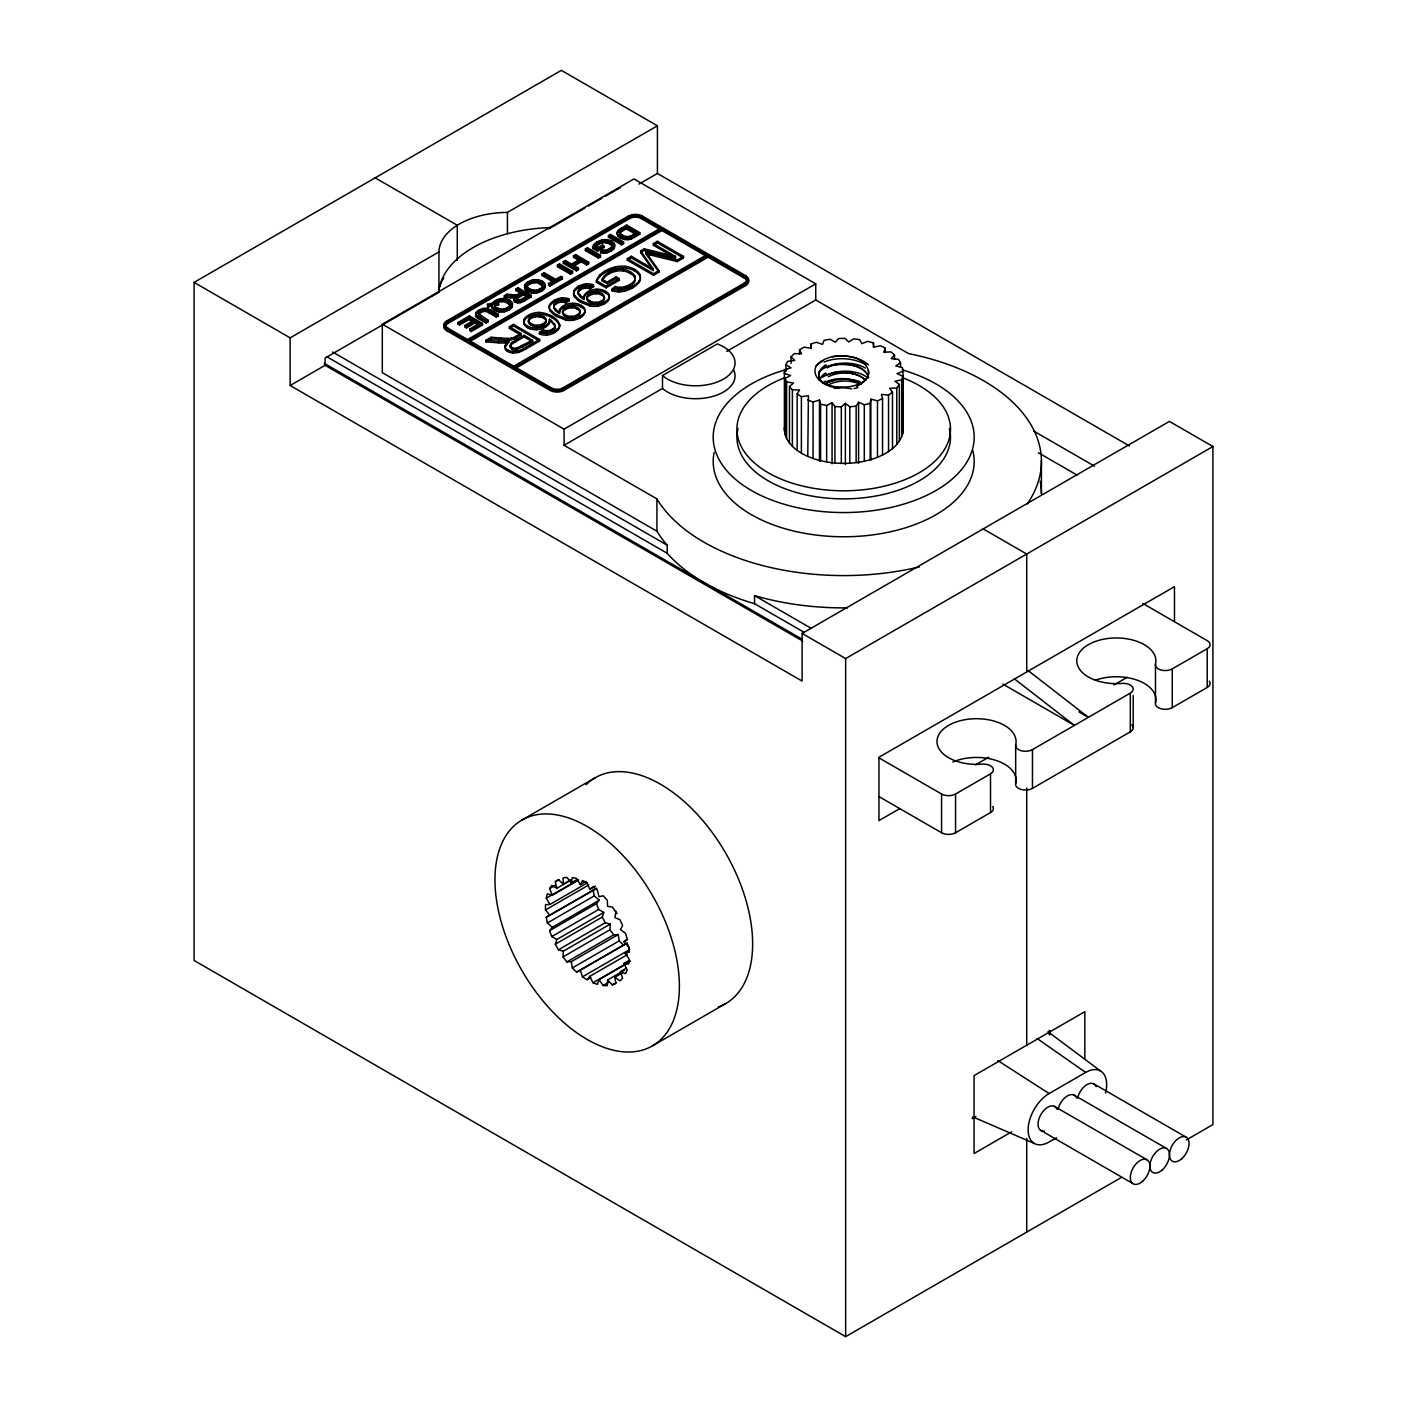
<?xml version="1.0" encoding="UTF-8"?>
<svg xmlns="http://www.w3.org/2000/svg" width="1407" height="1407" viewBox="0 0 1407 1407"><rect width="100%" height="100%" fill="white"/><g stroke="black" fill="none" stroke-linecap="round" stroke-linejoin="round"><path stroke-width="1.5" d="M861.313 384.005L861.313 382.81M1133.198 727.542L1133.215 695.533M478.257 313.374L488.123 320.198L488.123 321.798L479.119 316.452L478.257 313.374A3.5 2.023 0 0 1 478.362 312.97L479.242 311.949A12.399 7.158 0 0 1 480.649 311A7.668 4.432 0 0 1 483.322 309.909M618.253 934.565L571.33 961.649L566.863 961.896A59.323 34.243 60 0 1 563.029 956.883L563.345 951.185L610.269 924.1L609.952 929.781A59.323 34.243 60 0 0 613.786 934.811L618.253 934.565L619.203 940.878A59.323 34.243 60 0 0 623.53 944.994L627.241 943.13L629.421 949.69L582.498 976.792L580.317 970.214L627.241 943.13M624.497 970.197L607.595 979.958L607.279 985.639A59.323 34.243 60 0 1 603.163 985.498L599.048 979.659L629.07 962.335M504.972 347.459C512.852 337.311 505.025 340.793 504.955 348.021A8.6 4.96 0 0 0 507.487 351.416A9.392 5.417 0 0 0 512.728 352.911A9.761 5.646 0 0 0 518.691 352.33L520.221 351.82A40.838 23.567 0 0 0 525.708 349.042L539.602 341.074L539.602 339.474L513.449 324.366L509.352 326.741L509.352 328.359L520.977 335.077L520.977 333.459L509.352 326.741M504.972 345.841L504.955 346.421A8.6 4.96 0 0 0 507.487 349.798L507.487 351.398M582.217 316.469A14.035 8.108 0 0 0 584.995 312.266L584.978 311.897A11.15 6.437 0 0 0 583.061 308.151L578.822 305.794A10.887 6.296 0 0 0 572.456 304.914A13.613 7.862 0 0 0 564.084 307.043L563.591 307.306A13.947 8.055 0 0 0 560.232 310.331L560.25 308.713A13.947 8.055 0 0 1 563.591 305.706L564.066 305.425A13.613 7.862 0 0 1 572.456 303.244M584.943 312.266L584.978 310.279A11.15 6.437 0 0 0 583.061 306.533L578.822 304.176A10.887 6.296 0 0 0 572.456 303.296L572.456 304.914M578.031 300.412A43.582 25.168 0 0 0 581.337 302.523L590.025 306.022A13.138 7.58 0 0 0 597.782 306.093A16.374 9.462 0 0 0 604.693 303.648L606.575 302.417A14.035 8.108 0 0 0 609.337 298.214L609.319 297.844A11.15 6.437 0 0 0 607.419 294.081L603.163 291.741A10.887 6.296 0 0 0 596.814 290.844A13.613 7.862 0 0 0 588.443 292.99L587.933 293.254A13.947 8.055 0 0 0 584.573 296.279A11.924 6.877 0 0 0 583.905 299.515L583.958 297.897A11.924 6.877 0 0 1 584.644 294.679A13.947 8.055 0 0 1 587.95 291.654L588.425 291.372A13.613 7.862 0 0 1 596.797 289.191M609.301 298.214L609.319 296.226A11.15 6.437 0 0 0 607.419 292.48L603.163 290.123A10.887 6.296 0 0 0 596.814 289.226L596.814 290.844M784.455 427.376L784.403 429.926A59.323 34.243 0 0 0 785.194 434.798L786.601 438.421A59.323 34.243 0 0 0 789.468 443.029L792.387 446.318A59.323 34.243 0 0 0 797.153 450.363L801.392 453.142A59.323 34.243 0 0 0 807.759 456.396L813.07 458.471A59.323 34.243 0 0 0 820.615 460.687L826.648 461.953A59.323 34.243 0 0 0 834.931 463.009L841.316 463.36A59.323 34.243 0 0 0 849.793 463.22L856.142 462.639A59.323 34.243 0 0 0 864.285 461.267L870.177 459.79A59.323 34.243 0 0 0 877.476 457.31L882.541 455.024A59.323 34.243 0 0 0 888.538 451.577L892.478 448.64A59.323 34.243 0 0 0 896.787 444.419L899.337 441.024A59.323 34.243 0 0 0 901.694 436.328L902.714 432.67A59.323 34.243 0 0 0 902.977 427.763L902.362 384.973M807.759 456.396L808.427 395.736L801.392 396.651A59.323 34.243 0 0 1 797.153 393.872L799.581 389.95L792.387 389.809A59.323 34.243 0 0 1 789.468 386.52L793.513 383.073L786.601 381.913A59.323 34.243 0 0 1 785.194 378.29L790.593 375.546L784.403 373.418A59.323 34.243 0 0 1 784.596 369.707L791.015 367.825L785.933 364.87A59.323 34.243 0 0 1 787.709 361.318L794.744 360.403L791.086 356.833A59.323 34.243 0 0 1 794.357 353.632L801.55 353.755L799.545 349.763A59.323 34.243 0 0 1 804.083 347.142L811.012 348.303L810.784 344.152A59.323 34.243 0 0 1 816.306 342.27L822.515 344.381L824.097 340.318A59.323 34.243 0 0 1 830.253 339.28L835.353 342.218L838.642 338.524A59.323 34.243 0 0 1 845.044 338.401L848.72 341.971L853.486 338.858A59.323 34.243 0 0 1 859.747 339.667L861.77 343.66L867.732 341.338A59.323 34.243 0 0 1 873.448 343.009L873.694 347.16L880.465 345.77A59.323 34.243 0 0 1 885.284 348.215L885.284 352.559M870.177 459.79L870.177 403.281L870.863 399.148L877.476 400.802A59.323 34.243 0 0 0 882.541 398.533L881.415 394.417L888.538 395.068A59.323 34.243 0 0 0 892.478 392.131L889.629 388.314L896.787 387.927A59.323 34.243 0 0 0 899.337 384.516L894.922 381.227L901.694 379.82A59.323 34.243 0 0 0 902.714 376.161L897.015 373.611L902.977 371.272A59.323 34.243 0 0 0 902.362 367.579L895.767 365.926L900.515 362.795A59.323 34.243 0 0 0 898.352 359.313L891.229 358.662L894.5 354.951A59.323 34.243 0 0 0 890.895 351.891L883.719 352.278L885.284 348.215M570.855 879.727L563.345 884.071L563.029 878.021A59.323 34.243 60 0 1 566.863 877.423L571.33 882.822L572.297 877.599A59.323 34.243 60 0 1 576.606 878.478L580.317 884.634L585.945 881.398M563.345 951.185L558.403 949.795A59.323 34.243 60 0 1 555.308 944.185L556.873 939.489L603.796 912.404L598.696 909.45A59.323 34.243 60 0 1 596.515 903.593L599.241 900.199L594.299 895.89A59.323 34.243 60 0 1 593.174 890.156L596.885 888.274L546.25 917.258A59.323 34.243 60 0 0 547.393 922.974L552.318 927.301L599.241 900.199M555.308 944.185L602.231 917.1L603.796 912.404M599.048 979.659L597.465 984.337A59.323 34.243 60 0 1 593.015 982.754L589.762 976.352L627.293 954.685M580.317 884.634L582.498 880.589A59.323 34.243 60 0 1 587.018 882.857L589.762 889.4L595.39 886.146M856.142 462.639L856.142 406.131L858.587 402.226L864.285 404.759A59.323 34.243 0 0 0 870.177 403.281M816.183 365.943C810.045 379.485 828.934 387.435 839.979 386.872A24.921 14.387 0 0 0 868.33 370.498C864.32 356.024 844.71 354.81 832.276 356.71A29.864 17.236 0 0 0 816.517 365.521L816.183 365.943A29.934 16.093 1.4 0 1 822.796 361.071M556.873 939.489L551.773 936.534A59.323 34.243 60 0 1 549.592 930.695L552.318 927.301M582.498 976.792A59.323 34.243 60 0 0 587.018 979.729L589.762 976.352M600.508 252.697L601.967 249.743A6.683 3.852 0 0 0 604.412 250.165A5.259 3.043 0 0 0 606.804 249.795A9.075 5.241 0 0 0 609.301 248.775L609.301 250.393A9.075 5.241 0 0 1 606.822 251.431A5.259 3.043 0 0 1 604.412 251.783A6.683 3.852 0 0 1 601.985 251.343L600.508 252.697A7.721 4.45 0 0 0 603.832 253.278A7.51 4.327 0 0 0 607.244 252.715A13.701 7.914 0 0 0 610.779 251.237A14.369 8.301 0 0 0 614.173 248.406M612.08 289.156L615 286.483L615 288.101L612.08 290.774L612.08 289.156A15.442 8.917 0 0 0 618.728 290.317A15.002 8.671 0 0 0 625.552 289.226M807.759 399.887A59.323 34.243 0 0 0 813.07 401.962L819.49 400.08L820.615 404.196A59.323 34.243 0 0 0 826.648 405.445L832.065 402.701L834.931 406.517A59.323 34.243 0 0 0 841.316 406.852L845.378 403.422L849.793 406.711A59.323 34.243 0 0 0 856.142 406.131M626.08 968.333L620.452 971.569L625.499 973.75A59.323 34.243 60 0 0 627.17 969.845L623.934 963.443L628.665 963.988A59.323 34.243 60 0 0 629.228 959.117L625.113 953.295L629.228 952.205A59.323 34.243 60 0 0 628.665 946.682L623.934 941.775L627.17 939.102A59.323 34.243 60 0 0 625.499 933.263L620.452 929.605L622.615 925.525A59.323 34.243 60 0 0 619.942 919.756L614.894 917.575L615.826 912.334A59.323 34.243 60 0 0 612.344 906.987L607.595 906.407L607.279 900.339A59.323 34.243 60 0 0 603.163 895.749L599.048 896.804L597.465 890.314A59.323 34.243 60 0 0 593.015 886.762L589.762 889.4M582.234 316.469L580.37 317.718A16.374 9.462 0 0 1 573.44 320.163A13.138 7.58 0 0 1 565.667 320.093L556.996 316.593A43.582 25.168 0 0 1 553.69 314.482L550.295 311.211A13.912 8.02 0 0 1 549.557 306.357L549.627 304.756A16.462 9.497 0 0 1 554.147 300.412M569.343 299.04L565.825 301.327L565.825 302.945L569.343 300.658L568.446 298.689A9.831 5.681 0 0 0 561.78 297.879A14.58 8.407 0 0 0 554.2 300.43M593.684 284.988L590.184 287.274L590.184 288.892L593.684 286.606L592.787 284.636A9.831 5.681 0 0 0 586.121 283.827A14.58 8.407 0 0 0 578.558 286.377M539.321 332.245L542.926 329.906L542.926 331.524L539.321 333.864L539.76 332.439A10.113 5.839 0 0 0 546.971 333.424A14.65 8.46 0 0 0 554.657 330.838L558.139 328.271A13.542 7.826 0 0 0 559.669 324.595C557.014 316.61 546.989 312.987 539.18 312.407A14.369 8.301 0 0 0 532.145 313.532C527.66 314.412 527.66 318.07 532.145 315.15A14.369 8.301 0 0 1 539.18 314.007C546.971 314.605 557.031 318.228 559.652 326.213A13.542 7.826 0 0 1 558.139 329.889L554.763 332.509A14.65 8.46 0 0 1 547.006 335.112A10.113 5.839 0 0 1 539.76 334.057L539.321 333.864M549.557 304.739A13.912 8.02 0 0 0 550.33 309.593L553.69 312.864A43.582 25.168 0 0 0 556.996 314.975L565.667 318.474A13.138 7.58 0 0 0 573.423 318.527A16.374 9.462 0 0 0 580.352 316.1L582.234 314.851A14.035 8.108 0 0 0 584.995 310.648M578.048 300.412L574.636 297.158A13.912 8.02 0 0 1 573.915 292.304L573.986 290.704A13.912 8.02 0 0 0 574.672 295.54L578.048 298.794A43.582 25.168 0 0 0 581.337 300.905L590.025 304.422A13.138 7.58 0 0 0 597.782 304.475A16.374 9.462 0 0 0 604.693 302.048L606.575 300.799A14.035 8.108 0 0 0 609.337 296.596M524.758 287.345A9.585 5.54 0 0 0 527.396 289.948A9.726 5.61 0 0 0 531.793 291.46A8.934 5.153 0 0 0 536.876 291.284A12.47 7.193 0 0 0 541.642 289.525L542.803 288.804A10.781 6.226 0 0 0 545.3 285.357A8.548 4.942 0 0 0 543.929 282.42L542.24 281.207L543.929 284.021A8.548 4.942 0 0 1 545.265 286.975A10.781 6.226 0 0 1 542.768 290.405L541.66 291.161A12.47 7.193 0 0 1 536.894 292.937A8.934 5.153 0 0 1 531.793 293.078A9.726 5.61 0 0 1 527.396 291.548A9.585 5.54 0 0 1 524.758 288.963L524.793 287.345A8.759 5.048 0 0 1 525.145 284.39A12.927 7.457 0 0 1 528.153 281.734A12.311 7.105 0 0 1 532.989 279.923A9.04 5.223 0 0 1 538.09 279.817A9.163 5.294 0 0 1 542.258 281.189M1121.713 1177.254L845.642 1336.65L194.078 960.471L194.078 282.402L561.358 70.35L657.421 125.803L657.421 173.448L1129.416 445.949M194.078 282.402L290.141 337.856L438.949 251.941A69.207 39.959 0 0 1 507.435 212.404L657.421 125.803M803.854 632.165L754.539 603.691A197.719 114.16 0 0 1 667.217 553.268L667.217 545.195A197.719 114.16 0 0 1 656.928 531.195L382.317 372.644L382.317 324.208L633.977 178.918L815.743 283.845L815.743 299.99L908.588 353.597A197.719 114.16 0 0 1 1027.251 503.882M439.054 290.51A69.207 39.959 0 0 0 438.949 292.304L325.087 358.046L325.087 365.31L802.799 641.117M548.923 228.813L584.749 208.13M588.531 205.95L601.721 198.334M605.502 196.153L620.575 187.448M290.141 337.856L290.141 385.5L325.087 365.31M639.024 184.071L657.421 173.448M446.635 320.972L628.384 216.045A9.884 5.716 0 0 1 642.366 216.045L745.833 275.772A9.884 5.716 0 0 1 745.833 283.845L745.833 285.463L564.066 390.407A9.884 5.716 0 0 1 550.084 390.407L446.635 330.663A9.884 5.716 0 0 1 446.635 322.59L446.635 320.972A9.884 5.716 0 0 0 446.635 329.045L446.635 330.663M446.635 322.59L629.791 216.854A7.914 4.573 0 0 1 640.976 216.854L745.833 277.39A9.884 5.716 0 0 1 745.833 285.463M448.024 323.399L629.791 218.472A7.914 4.573 0 0 1 640.976 218.472L660.551 229.763L660.551 228.145L467.599 339.544L448.024 328.253A7.914 4.573 0 0 1 448.024 321.781L448.024 323.399A7.914 4.573 0 0 0 448.024 329.854L448.024 328.253M457.82 322.59L469.446 315.889L482.513 323.434L482.513 325.035L471.257 331.542L469.692 329.027L478.908 323.716L478.908 325.334L474.95 323.047L466.333 328.024L464.785 325.509L473.403 320.532L473.403 322.15L468.953 319.582L459.368 325.105L457.82 322.59L459.368 323.487L468.953 317.964L473.403 320.532M504.339 295.734L513.995 296.385A8.53 4.925 0 0 0 515.964 295.892L515.982 297.528A8.53 4.925 0 0 1 514.083 297.879A13.595 7.844 0 0 1 510.618 297.844L504.339 297.352L504.339 295.734L506.925 294.239L513.995 294.767A21.087 12.171 0 0 0 515.032 294.802A6.578 3.799 0 0 0 516.949 294.714M516.035 288.98L521.856 292.339L521.856 293.957L516.035 290.598L516.035 288.98L518.093 287.802L531.16 295.347L531.16 296.947L524.248 300.957L524.248 299.339M542.117 273.925L544.175 272.729L555.695 279.377L560.83 276.405L562.395 277.302L562.395 278.92L550.031 286.061L548.484 283.546L553.637 280.573L553.637 282.174L542.117 275.543L542.117 273.925L553.637 280.573M557.436 265.079L559.494 263.883L572.561 271.445L572.561 273.046L570.521 274.242L557.436 266.697L557.436 265.079L570.521 272.624L572.561 271.445M563.328 261.684L565.368 260.488L571.523 264.041L579.684 259.345L579.684 260.946L571.523 265.659L565.368 262.107L563.328 263.302L563.328 261.684L576.395 269.229L578.453 268.034L578.453 269.652L576.395 270.848L563.328 263.302M579.684 260.946L573.528 257.393L573.528 255.775L575.586 254.597L588.654 262.142L588.654 263.76L586.613 264.938L581.249 261.843L573.089 266.556L573.089 264.956L581.249 260.242L586.613 263.338L588.654 262.142M585.4 248.933L587.44 247.755L600.508 255.3L600.508 256.918L598.467 258.097L585.4 250.552L585.4 248.933L598.467 256.479L600.508 255.3M608.457 235.62L610.515 234.441L623.582 241.986L623.582 243.587L621.542 244.783L608.457 237.238L608.457 235.62L621.542 243.165L623.582 241.986M618.746 229.921A18.326 10.57 0 0 1 621.067 228.356L626.695 225.085L639.763 232.63L639.763 234.248L634.152 237.502M457.82 324.208L469.446 317.49L482.513 325.035M504.339 297.352L506.925 295.857L506.925 294.239M516.035 290.598L518.093 289.402L531.16 296.947M542.117 275.543L544.175 274.347L555.695 280.995L555.695 279.377M557.436 266.697L559.494 265.501L572.561 273.046M573.528 257.393L575.586 256.215L588.654 263.76M585.4 250.552L587.44 249.373L600.508 256.918M608.457 237.238L610.515 236.042L623.582 243.587M618.746 231.539A18.326 10.57 0 0 1 621.067 229.974L626.695 226.703L639.763 234.248M622.861 229.112L626.203 227.178L636.157 232.929L636.157 234.529L626.203 228.796L622.861 230.73L622.861 229.112A14.826 8.565 0 0 0 620.628 230.642A5.399 3.113 0 0 0 619.889 231.856L619.924 233.474A5.804 3.342 0 0 0 620.452 235.075A9.902 5.716 0 0 0 622.562 236.763A7.932 4.59 0 0 0 626.432 238.205M609.706 242.496A8.09 4.678 0 0 0 606.136 241.16A6.208 3.588 0 0 0 602.284 241.388A10.676 6.156 0 0 0 598.802 242.743A11.555 6.666 0 0 0 596.603 244.501A10.887 6.279 0 0 0 595.548 246.137L598.01 247.526L602.565 244.906L604.131 247.421L597.518 251.237L592.681 248.441L592.681 246.823A17.658 10.201 0 0 1 594.282 244.132A15.618 9.005 0 0 1 597.113 241.916A14.756 8.512 0 0 1 602.09 239.946M510.618 297.844L510.618 296.226A13.595 7.844 0 0 0 514.083 296.261A21.087 12.171 0 0 0 515.032 296.42A6.578 3.799 0 0 0 516.949 296.332L516.949 294.696A4.942 2.849 0 0 0 518.233 294.362A8.811 5.083 0 0 0 519.077 293.922L521.856 292.339M592.681 246.823L597.518 249.619L604.131 245.803M516.949 296.314A4.942 2.849 0 0 0 518.233 295.962A8.811 5.083 0 0 0 519.077 295.54L521.856 293.957M464.785 327.127L474.95 321.429L478.908 323.716M516.949 297.211A12.276 7.088 0 0 1 518.99 295.822L523.404 293.236L527.66 295.699L527.66 297.299L523.404 294.854L518.954 297.422A12.276 7.088 0 0 0 516.949 298.829M527.66 295.699L522.718 298.548L522.718 300.166L531.16 295.347M636.157 232.929L632.869 234.828L632.869 236.446L639.763 232.63M469.692 330.645L482.513 323.434M488.123 321.798L486.066 322.994L478.521 318.633A11.467 6.63 0 0 1 475.83 316.54A5.997 3.465 0 0 1 476.006 314.324L475.953 312.706A5.997 3.465 0 0 0 475.847 314.904A11.467 6.63 0 0 0 478.573 316.98L486.066 321.376L488.123 320.198M485.925 309.857A9.919 5.734 0 0 1 488.686 311.176L496.284 315.485L498.342 314.289L498.342 315.907L496.284 317.085L488.757 312.741A9.919 5.734 0 0 0 485.925 311.475A3.781 2.181 0 0 0 483.34 311.563L483.34 309.945A3.781 2.181 0 0 1 485.89 309.892L485.872 311.527M548.484 285.164L562.395 277.302M661.941 230.572L469.006 341.971L469.006 340.353L513.748 366.189L706.683 254.79L706.683 256.408L661.941 230.572L661.941 228.954L467.599 341.162L467.599 339.544M509.193 342.182A17.077 9.849 0 0 1 505.43 342.921A27.19 15.706 0 0 1 498.5 342.851L485.943 341.866L485.943 340.265L491.113 337.275L505.254 338.313A42.192 24.359 0 0 0 507.311 338.384A13.155 7.598 0 0 0 511.181 338.225A9.902 5.716 0 0 0 513.748 337.487A17.64 10.183 0 0 0 515.402 336.642L520.977 333.459M627.346 258.624L631.356 256.303L653.253 268.93L653.253 270.549L631.356 257.921L627.346 260.225L627.346 258.624L653.499 273.714L658.916 270.584L645.954 252.24L645.954 253.858L658.916 272.184L653.499 275.315L627.346 260.225M640.642 252.556L640.642 250.938L644.265 248.846L675.536 256.426L675.536 258.044L644.265 250.464L640.642 252.556L653.253 270.549M675.536 258.044L653.34 245.223L653.34 243.604L657.35 241.3L683.503 256.391L683.503 258.009L677.277 261.596L645.954 253.858M485.943 341.866L491.113 338.894L505.254 339.931A42.192 24.359 0 0 0 507.311 340.002L507.311 338.384M509.352 328.359L513.449 325.984L539.602 341.074M653.34 245.223L657.35 242.901L683.503 258.009M604.359 276.036A21.773 12.575 0 0 0 602.143 279.272L607.085 282.086L616.196 276.81L619.309 278.621L619.309 280.222L606.083 287.855L596.41 282.279L596.41 280.661A35.333 20.401 0 0 1 599.628 275.262M602.249 279.29L602.249 280.908L607.085 283.686L616.196 278.428L619.309 280.222M513.748 339.122A17.64 10.183 0 0 0 515.402 338.26L520.977 335.077M596.41 280.661L606.083 286.254L619.309 278.621M524.09 335.253L515.191 340.388L515.191 342.007L524.09 336.871L532.602 341.778L532.602 340.177L524.09 335.253L524.09 336.871M511.286 343.255A6.859 3.957 0 0 0 510.284 345.524A5.311 3.078 0 0 0 511.814 347.353A5.311 3.078 0 0 0 516.439 348.145L532.602 340.177M510.354 345.524L510.354 347.142A5.311 3.078 0 0 0 511.814 348.971A5.311 3.078 0 0 0 516.439 349.745L532.602 341.778M507.47 349.798A9.392 5.417 0 0 0 512.728 351.31A9.761 5.646 0 0 0 518.691 350.73L520.221 350.202A40.838 23.567 0 0 0 525.708 347.441L539.602 339.474M645.954 252.24L677.277 259.978L683.503 256.391M744.426 278.199L708.09 257.217L515.138 368.599L515.138 366.998L551.491 387.98A7.914 4.573 0 0 0 562.677 387.98L744.426 283.036A7.914 4.573 0 0 0 744.426 276.581L744.426 278.199A7.914 4.573 0 0 1 744.426 284.654L744.426 283.036M446.635 329.045L551.491 389.598A7.914 4.573 0 0 0 562.677 389.598L745.833 283.845M382.317 324.208L564.066 429.153L815.743 283.845M662.504 375.546L717.306 343.906A39.537 22.829 0 0 1 723.462 379.099A39.537 22.829 0 0 1 662.504 375.546L662.504 388.455L564.066 445.298L564.066 429.153M726.768 351.363L815.743 299.99M290.141 385.5L802.113 681.076L802.113 633.431L1169.393 421.397L1212.922 446.529L1212.922 1124.598L1186.312 1139.951M522.138 819.929L595.39 777.631M802.113 633.431L845.642 658.564L1212.922 446.529M570.011 880.694L556.873 888.292L555.308 881.784L559.054 879.621M578.594 880.061L552.318 895.221L549.592 888.679L555.22 885.425M571.33 882.822L576.958 879.568M587.493 882.769L549.961 904.437L546.25 898.264L578.171 879.85M549.961 915.359L545.511 909.942L588.671 885.021M546.25 917.258L593.174 890.156M547.393 922.974L594.299 895.89M549.592 930.695L596.515 903.593M551.773 936.534L598.696 909.45M558.403 949.795L605.327 922.711L610.269 924.1M563.029 956.883L609.952 929.781M566.863 961.896L613.786 934.811M580.317 970.214L576.606 972.079A59.323 34.243 60 0 1 572.297 967.981L619.203 940.878M623.934 941.775L627.68 939.595M576.606 972.079L623.53 944.994M625.113 953.295L628.859 951.114M587.018 979.729L590.782 977.566M623.934 963.443L629.562 960.19M593.015 982.754L630.547 961.087M899.794 808.585L878.953 820.615L878.953 757.265L1174.476 586.649L1174.476 621.595M975.561 764.828L988.822 757.177M1113.852 684.98L1127.113 677.33M607.595 979.958L612.344 984.847A59.323 34.243 60 0 0 615.826 983.528L614.894 977.197L622.404 972.87M603.163 985.498L608.809 982.244M612.344 984.847L616.09 982.684M879.094 757.933L941.564 794.005A9.884 5.716 0 0 0 955.546 794.005L990.51 773.832A9.884 5.716 0 0 0 992.357 767.237A9.884 5.716 0 0 0 982.121 764.142A39.537 22.829 0 0 1 937.027 742.615A39.537 22.829 0 0 1 978.393 718.731A39.537 22.829 0 0 1 1015.678 744.76A9.884 5.716 0 0 0 1021.042 750.687A9.884 5.716 0 0 0 1032.457 749.614L1130.313 693.106A9.884 5.716 0 0 0 1132.178 686.51A9.884 5.716 0 0 0 1121.924 683.415A39.537 22.829 0 0 1 1076.83 661.906A39.537 22.829 0 0 1 1118.213 638.004A39.537 22.829 0 0 1 1155.481 664.051A9.884 5.716 0 0 0 1160.845 669.961A9.884 5.716 0 0 0 1172.26 668.888L1207.224 648.715A9.884 5.716 0 0 0 1207.224 640.642L1142.853 603.48M879.094 796.679L941.564 832.751A9.884 5.716 0 0 0 955.546 832.751L990.51 812.578A9.884 5.716 0 0 0 992.656 806.369M952.82 762.014A39.537 22.829 0 0 1 996.684 760.642A39.537 22.829 0 0 1 1015.678 783.506A9.884 5.716 0 0 0 1021.042 789.433A9.884 5.716 0 0 0 1032.457 788.36L1130.313 731.851A9.884 5.716 0 0 0 1131.826 724.904M1094.963 680.355A39.537 22.829 0 0 1 1137.7 680.355A39.537 22.829 0 0 1 1155.481 702.797A9.884 5.716 0 0 0 1160.845 708.706A9.884 5.716 0 0 0 1172.26 707.633L1207.224 687.46A9.884 5.716 0 0 0 1209.281 681.129M652.197 1046.017A130.411 75.292 60 0 0 611.271 844.112A130.411 75.292 60 0 0 498.025 908.781A130.411 75.292 60 0 0 652.197 1046.017L725.449 1003.719M972.096 1118.635L975.86 1116.472M1056.428 1137.753L1049.13 1141.974A29.653 17.13 -60 0 1 1028.148 1129.874A29.653 17.13 -60 0 1 1049.13 1093.538L1085.676 1072.433A29.653 17.13 -60 0 1 1105.533 1093.01M1011.668 1131.808L974.066 1153.529L974.066 1075.616L1084.832 1011.668L1084.832 1059.278M634.152 235.884L634.381 237.361M826.683 375.493L826.085 373.383M826.683 383.566L826.085 381.455M826.665 367.42L826.085 365.31M827.123 382.264L832.276 380.928M832.276 356.71C844.692 354.617 858.71 356.393 868.524 364.835M834.14 364.536L849.529 364.571M832.276 372.855L837.868 372.134M549.961 904.437L545.511 904.701A59.323 34.243 60 0 0 545.511 909.942M549.433 319.248L549.433 320.866A34.12 19.698 0 0 1 551.579 322.238L554.376 324.964L551.579 320.62A34.12 19.698 0 0 0 549.433 319.248A12.206 7.035 0 0 1 548.677 322.731A15.196 8.776 0 0 1 545.3 325.65A13.947 8.055 0 0 1 536.384 328.112L535.75 328.077A10.851 6.261 0 0 1 529.489 327.022M549.433 320.866A12.206 7.035 0 0 1 548.677 324.331A15.196 8.776 0 0 1 545.3 327.268A13.947 8.055 0 0 1 536.384 329.73L535.75 329.695A10.851 6.261 0 0 1 529.489 328.64M485.943 340.265L498.5 341.25A27.19 15.706 0 0 0 505.412 341.303L505.412 342.903M845.642 372.239L855.122 373.875M851.393 364.976L855.122 365.802M849.529 380.699L853.258 381.526M552.318 895.221L547.393 893.85A59.323 34.243 60 0 0 546.25 898.264M593.684 286.606L592.787 286.254A9.831 5.681 0 0 0 586.121 285.428A14.58 8.407 0 0 0 578.558 287.995M569.343 300.658L568.446 300.307A9.831 5.681 0 0 0 561.78 299.498A14.58 8.407 0 0 0 554.2 302.048A16.462 9.497 0 0 0 549.539 306.357M529.489 327.022L527.537 326.072A12.593 7.281 0 0 1 524.195 322.695A12.153 7.017 0 0 1 524.442 318.791L524.459 320.409A12.153 7.017 0 0 0 524.195 324.314A12.593 7.281 0 0 0 527.519 327.69L529.489 328.64M972.747 1116.859L1034.303 1143.451M560.285 308.731A11.924 6.877 0 0 0 559.564 311.967L559.564 313.55A11.924 6.877 0 0 1 560.285 310.349M604.359 297.176A9.181 5.294 0 0 1 601.616 300.781L601.616 302.382A9.181 5.294 0 0 0 604.359 298.794L604.324 297.176A8.723 5.048 0 0 0 601.633 293.483L601.334 293.307A7.492 4.327 0 0 0 595.794 292.128A9.48 5.47 0 0 0 589.814 293.834A9.11 5.259 0 0 0 586.86 297.246M604.43 298.794A8.723 5.048 0 0 0 601.633 295.101L601.334 294.907A7.492 4.327 0 0 0 595.794 293.729A9.48 5.47 0 0 0 589.814 295.452A9.11 5.259 0 0 0 586.86 298.847M580.071 311.228A8.723 5.048 0 0 0 577.275 307.535L576.976 307.359A7.492 4.327 0 0 0 571.453 306.181A9.48 5.47 0 0 0 565.473 307.904A9.11 5.259 0 0 0 562.519 311.299L562.624 312.917A7.475 4.309 0 0 0 564.066 315.59M580.071 312.846A8.723 5.048 0 0 0 577.275 309.153L576.976 308.977A7.492 4.327 0 0 0 571.453 307.799A9.48 5.47 0 0 0 565.473 309.505A9.11 5.259 0 0 0 562.519 312.917M588.407 299.92L590.659 301.274A7.897 4.555 0 0 0 595.741 302.312A8.688 5.012 0 0 0 601.598 300.764M588.407 301.538L590.659 302.892A7.897 4.555 0 0 0 595.741 303.93A8.688 5.012 0 0 0 601.598 302.382M542.75 285.779A8.565 4.942 0 0 1 540.147 288.681A8.477 4.889 0 0 1 536.718 289.948A6.419 3.711 0 0 1 532.972 289.965A8.301 4.801 0 0 1 529.577 288.699L528.698 288.171A6.771 3.904 0 0 1 527.08 285.586L527.15 287.204A6.771 3.904 0 0 0 528.715 289.772L529.542 290.334A8.301 4.801 0 0 0 532.972 291.601A6.419 3.711 0 0 0 536.718 291.548A8.477 4.889 0 0 0 540.165 290.299A8.565 4.942 0 0 0 542.75 287.397L542.697 285.779A5.206 3.007 0 0 0 542.469 284.531L539.479 282.103A6.666 3.852 0 0 0 534.818 281.119A8.073 4.661 0 0 0 529.665 282.596A8.073 4.661 0 0 0 527.062 285.586M542.697 287.397A5.206 3.007 0 0 0 542.469 286.149L539.479 283.722A6.666 3.852 0 0 0 534.818 282.737A8.073 4.661 0 0 0 529.665 284.214A8.073 4.661 0 0 0 527.062 287.204M562.589 311.299A7.475 4.309 0 0 0 564.066 313.972L566.317 315.344A7.897 4.555 0 0 0 571.383 316.364A8.688 5.012 0 0 0 577.257 314.816A9.181 5.294 0 0 0 580.018 311.228L579.965 312.846A9.181 5.294 0 0 1 577.275 316.452A8.688 5.012 0 0 1 571.383 317.982A7.897 4.555 0 0 1 566.335 316.944L564.049 315.59M528.452 320.128A8.09 4.678 0 0 0 530.333 323.082L532.673 324.401A7.475 4.309 0 0 0 537.281 325.228L537.281 326.829A7.475 4.309 0 0 1 532.69 326.002L530.316 324.7A8.09 4.678 0 0 1 528.452 321.746L528.522 320.128A8.548 4.942 0 0 1 531.072 316.751A9.568 5.522 0 0 1 535.065 315.361A8.213 4.731 0 0 1 539.725 315.361A9.339 5.399 0 0 1 543.788 316.698M509.053 302.628L505.852 300.693A6.437 3.711 0 0 0 502.07 300.043A8.02 4.626 0 0 0 496.917 301.52A8.741 5.048 0 0 0 495.123 302.892L495.141 304.51A10.482 6.05 0 0 0 497.92 303.771L498.676 304.774A11.942 6.894 0 0 1 494.508 305.794A6.332 3.658 0 0 0 495.229 307.975L496.864 309.223L495.229 306.357A6.332 3.658 0 0 1 494.473 304.141L494.49 305.759M509.053 304.229L505.852 302.312A6.437 3.711 0 0 0 502.07 301.661A8.02 4.626 0 0 0 496.917 303.138A8.741 5.048 0 0 0 495.123 304.51M1033.565 430.982L1094.47 466.139M1038.313 452.702L1077.094 475.109M653.34 243.604L675.536 256.426M604.131 247.421L602.565 244.906M595.583 246.137L595.583 247.755L598.01 249.145L598.01 247.526M573.528 255.775L579.684 259.345M573.089 264.956L578.453 268.034M573.089 266.556L578.453 269.652M562.395 278.92L560.83 276.405M375.159 177.845L457.275 225.261L457.275 260.576M983.176 528.891L1026.723 554.024L1026.723 671.948M548.484 283.546L550.031 286.061M486.945 308.326A11.274 6.507 0 0 1 490.709 309.962L498.342 314.289M483.093 310.103A5.734 3.306 0 0 1 486.928 309.962A11.274 6.507 0 0 1 490.709 311.58L498.342 315.907M464.785 325.509L466.333 328.024M469.692 329.027L471.257 331.542M1078.958 711.889L1088.385 717.324L1028.288 670.734M1002.874 684.101L1074.403 725.396L1014.306 678.807M564.066 445.298L656.928 498.905A197.719 114.16 0 0 0 919.492 566.863M332.65 352.031L667.217 545.195M754.539 603.691L754.539 595.618L811.452 628.472M326.934 356.815L667.217 553.268M324.296 363.358L802.131 639.235M1093.907 1083.918L1186.031 1137.12M1074.033 1095.068L1166.456 1148.411M1054.353 1106.324L1146.881 1159.72M1040.529 1130.261L1132.758 1183.498M556.873 888.292L551.773 885.355A59.323 34.243 60 0 0 549.592 888.679M997.809 1060.579L1049.13 1093.538M1037.135 1038.524L1085.676 1072.433M614.894 977.197L619.942 980.855A59.323 34.243 60 0 0 622.615 978.146L620.452 971.569M1047.986 1031.718L1100.52 1070.973M563.345 884.071L558.403 879.762A59.323 34.243 60 0 0 555.308 881.784M495.141 302.892A10.482 6.05 0 0 0 497.92 302.153L498.676 304.774M640.642 250.938L653.253 268.93M500.136 298.864A12.171 7.035 0 0 0 495.457 300.606A12.663 7.316 0 0 0 492.415 303.279A18.502 10.676 0 0 0 487.455 304.281L488.053 306.972A19.979 11.537 0 0 1 491.958 306.128L491.94 304.51A19.979 11.537 0 0 0 488.036 305.337M487.473 304.299L488.053 306.972M571.33 961.649L572.297 967.981M1041.409 460.177L1041.426 493.716A197.719 114.16 0 0 0 1040.248 481.282M1207.224 648.715L1207.224 687.46M1172.26 668.888L1172.26 707.633M1155.481 664.051L1155.481 702.797M1130.313 693.106L1130.313 731.851M1049.868 1030.452L1049.868 1034.778M1049.235 1030.434L1049.235 1034.796M1032.457 749.614L1032.457 788.36M1026.723 788.061L1026.723 1045.225M1026.723 1138.386L1026.723 1232.11M1015.678 744.76L1015.678 783.506M990.51 773.832L990.51 812.578M955.546 794.005L955.546 832.751M941.564 794.005L941.564 832.751M902.977 371.272L902.977 433.831M902.714 376.161L902.714 432.67M901.694 379.82L901.694 436.328M900.515 362.795L900.515 367.139M899.337 384.516L899.337 441.024M896.787 387.927L896.787 444.419M894.5 354.951L894.5 359.295M892.478 392.131L892.478 448.64M888.538 395.068L888.538 451.577M882.541 398.533L882.541 455.024M877.476 400.802L877.476 457.31M873.448 343.009L873.448 347.353M870.863 399.148L870.863 460.23M864.285 404.759L864.285 461.267M858.587 402.226L858.587 463.308M849.793 406.711L849.793 463.22M845.642 658.564L845.642 1336.65M845.378 403.422L845.378 464.521M841.316 406.852L841.316 463.36M834.931 406.517L834.931 463.009M832.065 402.701L832.065 463.782M826.648 405.445L826.648 461.953M820.615 404.196L820.615 460.687M819.49 400.08L819.49 461.162M813.07 401.962L813.07 458.471M810.784 344.152L810.784 348.496M801.392 396.651L801.392 453.142M799.545 349.763L799.545 354.124M797.153 393.872L797.153 450.363M792.387 389.809L792.387 446.318M791.086 356.833L791.086 363.34M789.468 386.52L789.468 443.029M786.601 381.913L786.601 438.421M785.933 364.87L785.933 371.395M785.194 378.29L785.194 434.798M784.596 369.707L784.596 374.069M784.403 373.418L784.403 429.926M745.833 275.772L745.833 277.39M708.09 257.217L708.09 255.599L513.748 367.79L513.748 366.189M677.277 259.978L677.277 261.596M658.916 270.584L658.916 272.184M657.35 241.3L657.35 242.901M656.928 498.905L656.928 531.195M653.499 273.714L653.499 275.315M651.335 253.612L651.335 255.23M648.434 255.652L648.434 257.27M644.265 248.846L644.265 250.464M642.366 216.045L642.366 217.663A9.884 5.716 0 0 0 628.384 217.663L628.384 216.045M640.976 216.854L640.976 218.472M615.264 268.526A29.512 17.042 0 0 0 605.327 272.466A31.218 18.027 0 0 0 599.646 276.88L599.646 275.262A31.218 18.027 0 0 1 605.274 270.83A29.512 17.042 0 0 1 615.264 266.925A17.623 10.166 0 0 1 625.763 266.363A18.783 10.851 0 0 1 634.627 269.37A20.12 11.625 0 0 1 639.886 274.576L639.868 276.194A16.849 9.726 0 0 1 639.288 282.191A28.738 16.585 0 0 1 632.587 287.837M639.904 274.558A16.849 9.726 0 0 1 639.288 280.573L639.288 282.191M635.26 278.305L635.26 279.923A13.542 7.809 0 0 1 633.801 282.93A21.422 12.364 0 0 1 629.633 286.149A18.15 10.482 0 0 1 624.726 288.277L624.708 286.641A18.15 10.482 0 0 0 629.668 284.548A21.422 12.364 0 0 0 633.906 281.347A13.542 7.809 0 0 0 635.331 278.305A12.892 7.44 0 0 0 634.663 275.666A16.866 9.743 0 0 0 630.565 271.956A16.198 9.339 0 0 0 623.319 269.317A12.434 7.176 0 0 0 615.615 269.792A21.351 12.329 0 0 0 608.651 272.501A23.128 13.349 0 0 0 604.271 276.001L604.271 277.619A21.773 12.575 0 0 0 602.143 280.89M634.645 269.353L634.645 270.971A20.12 11.625 0 0 1 639.886 276.177M634.645 275.684L634.645 277.285A12.892 7.44 0 0 1 635.243 279.923M633.836 281.33L633.836 282.93M634.117 235.866A22.934 13.243 0 0 1 631.426 237.273L631.409 238.873A22.934 13.243 0 0 0 634.117 237.484M631.356 256.303L631.356 257.921M630.565 271.956L630.565 273.574A16.866 9.743 0 0 1 634.663 277.285M629.914 236.218L629.914 237.836A5.663 3.271 0 0 1 626.484 238.1L626.484 236.499A5.663 3.271 0 0 0 629.931 236.235A15.829 9.146 0 0 0 632.816 234.793M629.791 216.854L629.791 218.472M629.685 284.566L629.685 286.166M631.391 237.238A8.319 4.801 0 0 1 628.173 238.064L628.173 239.647A7.774 4.485 0 0 1 624.075 239.436A10.728 6.191 0 0 1 620.381 237.976A11.115 6.419 0 0 1 618.113 236.235A8.653 4.995 0 0 1 617.268 234.512L617.304 232.894A7.598 4.379 0 0 1 617.532 231.381A9.357 5.399 0 0 1 618.781 229.939L618.763 231.539A9.357 5.399 0 0 0 617.515 232.999A7.598 4.379 0 0 0 617.321 234.512M626.695 225.085L626.695 226.703M626.203 227.178L626.203 228.796M625.746 266.433L625.746 268.051A18.783 10.851 0 0 1 634.627 270.971M617.268 232.894A8.653 4.995 0 0 0 618.165 234.617A11.115 6.419 0 0 0 620.381 236.376A10.728 6.191 0 0 0 624.057 237.836L624.075 239.436M623.283 269.405L623.283 271.006A12.434 7.176 0 0 0 615.615 271.41L615.615 269.792M622.527 236.781L622.527 235.162A9.902 5.716 0 0 1 620.381 233.474A5.804 3.342 0 0 1 619.907 231.856M621.542 243.165L621.542 244.783M621.05 228.356L621.05 229.974M620.663 230.642L620.663 232.261A5.399 3.113 0 0 0 619.889 233.474M620.434 233.474L620.434 235.092M620.364 236.376L620.364 237.994M615.035 286.448A13.367 7.721 0 0 0 619.889 287.345L619.889 288.91A10.535 6.085 0 0 0 624.673 288.224M618.746 290.264L618.746 291.882A15.002 8.671 0 0 0 625.552 290.844M618.13 234.617L618.13 236.235M617.55 231.399L617.55 232.999M616.196 276.81L616.196 278.428M615.299 266.961L615.299 268.579A17.623 10.166 0 0 1 625.763 267.981M614.402 243.78L614.402 245.398A8.424 4.854 0 0 1 614.12 248.406L614.12 246.788A8.424 4.854 0 0 0 614.419 243.78A10.06 5.804 0 0 0 611.799 241.177A9.392 5.417 0 0 0 607.349 239.7A8.811 5.083 0 0 0 602.126 239.999L602.108 241.582A14.756 8.512 0 0 0 597.131 243.534A15.618 9.005 0 0 0 594.282 245.75A17.658 10.201 0 0 0 592.681 248.441M612.098 247.263A6.437 3.729 0 0 0 611.799 245.944A8.442 4.872 0 0 0 609.741 244.079L609.759 242.479A8.442 4.872 0 0 1 611.799 244.326A6.437 3.729 0 0 1 612.098 245.645L612.098 247.263A6.771 3.904 0 0 1 611.359 248.758A10.711 6.173 0 0 1 609.284 250.376M611.781 241.177L611.781 242.795A10.06 5.804 0 0 1 614.402 245.398M611.781 244.326L611.781 245.944M612.133 245.645A6.771 3.904 0 0 1 611.359 247.157L611.394 248.775M614.173 246.805A14.369 8.301 0 0 1 610.761 249.602L610.796 251.237M610.515 234.441L610.515 236.042M608.651 272.483L608.651 274.101A23.128 13.349 0 0 0 604.271 277.619M607.349 239.718L607.349 241.318A9.392 5.417 0 0 1 611.781 242.795M610.779 249.619A13.701 7.914 0 0 1 607.279 251.15L607.261 252.75M607.085 282.086L607.085 283.686M606.822 249.813L606.822 251.431M606.1 241.195L606.1 242.813A8.09 4.678 0 0 1 609.706 244.115M606.083 286.254L606.083 287.855M605.696 291.284L605.696 292.902M605.274 270.83L605.274 272.448M604.711 302.048L604.711 303.666M604.412 250.147L604.412 251.765M600.525 251.062A7.721 4.45 0 0 0 603.832 251.66L603.832 253.242M602.266 241.388L602.266 243.006A10.676 6.156 0 0 0 598.802 244.361A11.555 6.666 0 0 0 596.603 246.102L596.603 244.501M601.967 249.743L601.967 251.361M601.651 293.483L601.651 295.083M598.784 242.743L598.784 244.361M598.467 256.479L598.467 258.097M597.764 304.475L597.764 306.075M597.518 249.619L597.518 251.237M597.113 241.916L597.113 243.534M595.812 292.146L595.812 293.764M595.741 302.276L595.741 303.894M594.299 244.132L594.299 245.75M590.025 304.422L590.025 306.022M589.779 293.817L589.779 295.435M589.603 300.746L589.603 302.347M587.933 291.636L587.933 293.254M587.44 247.755L587.44 249.373M586.613 263.338L586.613 264.938M586.139 283.845L586.139 285.463M590.113 287.327A7.352 4.256 0 0 0 585.33 286.43L585.33 288.136M584.608 294.661L584.608 296.279M581.249 260.242L581.249 261.843M581.337 300.922L581.337 302.523M581.337 305.337L581.337 306.955M585.312 286.465A8.143 4.696 0 0 0 581.091 287.943L581.021 289.525A9.708 5.61 0 0 0 578.576 291.689A8.46 4.889 0 0 0 578.242 293.993A14.985 8.653 0 0 0 580.001 296.543A19.575 11.291 0 0 0 583.289 299.163L583.307 297.545A19.575 11.291 0 0 1 579.948 294.942A14.985 8.653 0 0 1 578.207 292.392A8.46 4.889 0 0 1 578.629 290.088M580.37 316.1L580.37 317.718M579.948 294.942L579.948 296.56M578.611 291.689L578.611 290.088A9.708 5.61 0 0 1 581.056 287.925M578.453 286.325L578.453 287.943A16.462 9.497 0 0 0 573.88 292.304M578.277 292.375L578.277 293.993M577.292 307.535L577.292 309.153M577.257 314.834L577.257 316.434M576.395 269.229L576.395 270.848M575.586 254.597L575.586 256.215M574.636 295.54L574.636 297.158M573.423 318.527L573.423 320.145M571.523 264.041L571.523 265.659M571.453 306.216L571.453 307.816M571.383 316.329L571.383 317.947M570.521 272.624L570.521 274.242M565.667 318.474L565.667 320.093M565.368 260.488L565.368 262.107M565.438 307.869L565.438 309.487M565.262 314.799L565.262 316.417M564.066 390.407L564.066 388.789A9.884 5.716 0 0 1 550.084 388.789L550.084 390.407M563.591 305.706L563.591 307.306M562.677 387.98L562.677 389.598M561.78 297.897L561.78 299.515M565.755 301.379A7.352 4.256 0 0 0 560.988 300.5L560.988 302.188M559.494 263.883L559.494 265.501M559.652 324.595L559.652 326.213M556.996 314.975L556.996 316.593M556.68 301.96L556.68 303.578A9.708 5.61 0 0 0 554.235 305.741A8.46 4.889 0 0 0 553.901 308.045L553.918 306.427A8.46 4.889 0 0 1 554.288 304.141A9.708 5.61 0 0 1 556.697 301.977A8.143 4.696 0 0 1 560.971 300.518M555.589 310.613L555.589 309.012A19.575 11.291 0 0 0 558.948 311.598L558.948 313.216A19.575 11.291 0 0 1 555.607 310.613A14.985 8.653 0 0 1 553.848 308.063M554.763 326.829L554.763 328.447M554.763 330.891L554.763 332.509M554.27 304.141L554.27 305.759M554.094 300.377L554.094 301.995M552.335 329.22L552.335 330.838A8.213 4.749 0 0 1 547.13 332.316A8.495 4.907 0 0 1 542.996 331.472M551.966 316.276L551.966 317.894M551.491 387.98L551.491 389.598M550.295 309.61L550.295 311.211M548.66 322.713L548.66 324.331M554.34 323.364A11.063 6.384 0 0 1 554.815 326.846A9.058 5.223 0 0 1 552.318 329.203A8.213 4.749 0 0 1 547.13 330.698L547.112 332.263M546.954 333.389L546.954 335.007M546.162 321.746A7.633 4.414 0 0 0 543.77 318.334L543.77 316.716A7.633 4.414 0 0 1 546.162 320.145L546.074 321.746A9.48 5.47 0 0 1 543.208 325.193A9.093 5.241 0 0 1 537.298 326.899M545.23 285.357L545.23 286.975M545.3 325.65L545.3 327.268M544.175 272.729L544.175 274.347M546.145 320.145A9.48 5.47 0 0 1 543.208 323.575L543.225 325.21M541.66 289.543L541.66 291.161M540.165 288.699L540.165 290.299M540.077 282.42L540.077 284.038M539.725 315.361L539.725 316.962A9.339 5.399 0 0 1 543.788 318.316M539.18 312.407L539.18 314.025M538.072 279.835L538.072 281.453A9.163 5.294 0 0 1 542.258 282.807M536.718 289.93L536.876 292.92M536.366 328.06L536.366 329.678M535.065 315.361L535.065 316.98A9.568 5.522 0 0 0 531.072 318.351A8.548 4.942 0 0 0 528.469 321.746M534.818 281.154L534.818 282.772M532.989 279.958L532.989 281.576A12.311 7.105 0 0 0 528.17 283.352A12.927 7.457 0 0 0 525.128 286.008A8.759 5.048 0 0 0 524.758 288.963M532.972 289.948L532.972 291.566M531.811 291.442L531.811 293.061M531.072 316.751L531.072 318.369M531.283 323.716L531.283 325.334M529.648 282.578L529.648 284.196M529.542 288.716L529.542 290.334M528.153 281.734L528.153 283.335M527.537 326.072L527.537 327.69M527.379 289.948L527.379 291.566M525.761 347.459L525.761 349.077M525.145 284.39L525.145 286.008M524.213 322.695L524.213 324.314M523.404 293.236L523.404 294.854M522.701 345.893L522.701 347.511M524.178 299.304A17.148 9.902 0 0 1 520.748 301.01L520.713 302.575A4.889 2.814 0 0 1 517.723 302.874A4.696 2.708 0 0 1 515.103 302.118A4.414 2.55 0 0 1 513.836 300.148L513.854 298.53A9.198 5.311 0 0 1 516.07 295.962M519.447 293.729L519.447 295.329M518.954 295.804L518.954 297.422M518.691 350.73L518.691 352.348M518.233 294.344L518.233 295.962M518.093 287.802L518.093 289.402M513.836 298.53A4.414 2.55 0 0 0 515.085 300.518A4.696 2.708 0 0 0 517.723 301.256L517.723 302.874M517.284 299.269L517.284 300.887M516.545 298.372L516.545 299.99M516.439 348.145L516.439 349.763M516.176 336.238L516.176 337.838M515.032 294.802L515.032 296.42M515.12 300.5L515.12 302.118M514.065 296.244L514.065 297.862M513.748 337.487L513.748 339.105A9.902 5.716 0 0 1 511.163 339.791A13.155 7.598 0 0 1 507.329 339.966M513.449 324.366L513.449 325.984M512.728 351.31L512.728 352.911M487.455 305.899A18.502 10.676 0 0 1 492.45 304.914A12.663 7.316 0 0 1 495.457 302.224A12.171 7.035 0 0 1 500.136 300.482L500.136 298.882A9.005 5.188 0 0 1 505.201 298.724A9.585 5.54 0 0 1 509.615 300.236A9.779 5.646 0 0 1 512.236 302.786L512.201 304.404A8.723 5.03 0 0 1 511.955 307.342A12.645 7.299 0 0 1 508.912 310.05A12.382 7.158 0 0 1 504.181 311.826A8.847 5.1 0 0 1 499.116 311.967A9.708 5.61 0 0 1 494.736 310.437A9.902 5.716 0 0 1 492.38 308.45A8.759 5.065 0 0 1 491.958 306.11M511.726 294.626L511.726 296.244M512.236 302.786A8.723 5.03 0 0 1 511.955 305.724L511.955 307.342M511.831 347.336L511.831 348.954M511.163 338.19L511.163 339.791M511.233 344.856L511.233 343.238A24.535 14.176 0 0 1 515.261 340.441M509.932 304.615L509.932 306.234M509.615 300.219L509.615 301.837A9.779 5.646 0 0 1 512.236 304.404M511.99 305.741A12.645 7.299 0 0 1 508.912 308.432L508.929 310.05M507.435 212.404L507.435 233.65M507.487 301.467L507.487 303.085M509.053 302.628A6.103 3.518 0 0 1 509.95 304.633A8.161 4.713 0 0 1 507.399 307.57L507.435 309.206A8.336 4.819 0 0 1 504.005 310.437A6.402 3.693 0 0 1 500.276 310.455A8.284 4.784 0 0 1 496.9 309.206M505.201 298.741L505.201 300.359A9.585 5.54 0 0 1 509.615 301.854M508.912 308.432A12.382 7.158 0 0 1 504.181 310.208L504.181 311.809M507.417 307.588A8.336 4.819 0 0 1 504.005 308.837L504.005 310.437M502.07 300.078L502.07 301.678M500.716 338.032L500.716 339.65M496.9 307.588A8.284 4.784 0 0 0 500.276 308.854L500.294 310.455M491.958 304.51A8.759 5.065 0 0 0 492.397 306.832A9.902 5.716 0 0 0 494.736 308.837A9.708 5.61 0 0 0 499.116 310.349L499.116 311.949M498.5 341.25L498.5 342.868M497.92 302.153L497.92 303.771M496.864 301.503L496.864 303.103M496.284 315.485L496.284 317.085M495.44 300.606L495.44 302.224M494.719 308.837L494.719 310.455M492.432 303.279L492.432 304.897M492.415 306.832L492.415 308.432M491.113 337.275L491.113 338.894M490.779 309.927L490.779 311.545M488.757 311.14L488.757 312.741M486.91 309.997L486.91 308.379A5.734 3.306 0 0 0 483.093 308.485A12.909 7.457 0 0 0 478.925 310.208A11.696 6.754 0 0 0 475.847 312.671M486.066 321.376L486.066 322.994M483.076 308.467L483.076 310.085A12.909 7.457 0 0 0 478.925 311.826A11.696 6.754 0 0 0 475.847 314.289M480.649 311L480.649 312.6A12.399 7.158 0 0 0 479.224 313.55L478.362 314.588A3.5 2.023 0 0 0 478.257 314.992M480.596 315.854L480.596 317.454M478.872 310.173L478.872 311.791M478.521 317.015L478.521 318.633M475.918 314.904L475.918 316.505M474.95 321.429L474.95 323.047M469.446 315.889L469.446 317.49M468.953 317.964L468.953 319.582M459.368 323.487L459.368 325.105M438.949 251.941L438.949 292.304M605.327 922.711A59.323 34.243 60 0 1 602.231 917.1M617.04 913.688A33.926 19.592 60 0 1 615.439 910.628M439.688 286.887A69.207 39.959 0 0 1 443.821 277.988M586.086 784.737A130.411 75.292 60 0 1 724.113 850.444A130.411 75.292 60 0 1 718.344 1006.972M573.88 290.686A16.462 9.497 0 0 1 578.488 286.36M581.091 289.543A8.143 4.696 0 0 1 585.312 288.083A7.352 4.256 0 0 1 590.113 288.945M555.659 308.995A14.985 8.653 0 0 1 553.848 306.445M556.732 303.613A8.143 4.696 0 0 1 560.971 302.136A7.352 4.256 0 0 1 565.755 302.997M524.406 318.791A15.794 9.128 0 0 1 528.399 315.256M524.406 320.409A15.794 9.128 0 0 1 528.399 316.874M554.34 324.982A11.063 6.384 0 0 1 554.815 328.464A9.058 5.223 0 0 1 552.318 330.821M547.112 330.733A8.495 4.907 0 0 1 542.996 329.854M608.651 274.101A21.351 12.329 0 0 1 615.598 271.393M623.319 270.935A16.198 9.339 0 0 1 630.477 273.609M624.673 286.606A10.535 6.085 0 0 1 619.889 287.345M619.889 288.945A13.367 7.721 0 0 1 615.035 288.066M618.728 291.935A15.442 8.917 0 0 1 612.115 290.739M639.394 280.609A28.738 16.585 0 0 1 632.587 286.237M596.427 282.279A35.333 20.401 0 0 1 599.628 276.88M509.193 340.564A17.077 9.849 0 0 1 505.43 341.321M628.173 238.047A7.774 4.485 0 0 1 624.075 237.818M631.391 238.856A8.319 4.801 0 0 1 628.173 239.665M595.548 247.755A10.887 6.279 0 0 1 596.656 246.119M602.284 243.006A6.208 3.588 0 0 1 606.118 242.795M611.429 247.175A10.711 6.173 0 0 1 609.284 248.758M607.244 251.114A7.51 4.327 0 0 1 603.832 251.66M602.126 241.599A8.811 5.083 0 0 1 607.349 241.3M533.007 281.576A9.04 5.223 0 0 1 538.09 281.418M513.696 300.113A9.198 5.311 0 0 1 516.07 297.58M520.713 300.975A4.889 2.814 0 0 1 517.723 301.274M524.178 300.922A17.148 9.902 0 0 1 520.748 302.628M504.163 310.191A8.847 5.1 0 0 1 499.116 310.349M500.136 300.5A9.005 5.188 0 0 1 505.201 300.342M480.666 312.618A7.668 4.432 0 0 1 483.322 311.527M511.146 344.821A24.535 14.176 0 0 1 515.261 342.059M620.628 232.243A14.826 8.565 0 0 1 622.896 230.748M632.816 236.411A15.829 9.146 0 0 1 629.967 237.871M522.613 300.113A6.859 3.957 0 0 1 519.64 301.379M588.407 301.52A7.475 4.309 0 0 1 586.93 298.864L586.983 297.246A7.475 4.309 0 0 0 588.407 299.92M535.065 316.962A8.213 4.731 0 0 1 539.725 316.962M543.19 323.575A9.093 5.241 0 0 1 537.298 325.281M510.284 347.142A6.859 3.957 0 0 1 511.286 344.873M626.432 236.587A7.932 4.59 0 0 1 622.633 235.11M516.51 299.99A3.43 1.987 0 0 1 517.002 298.847L516.985 297.229A3.43 1.987 0 0 0 516.51 298.372A2.656 1.53 0 0 0 519.588 299.673L519.588 301.291A2.656 1.53 0 0 1 516.404 299.937M522.613 298.513A6.859 3.957 0 0 1 519.64 299.761M498.658 303.138A11.942 6.894 0 0 1 494.508 304.176M504.005 308.819A6.402 3.693 0 0 1 500.276 308.837M507.399 309.188A8.161 4.713 0 0 0 510.02 306.251A6.103 3.518 0 0 0 509.053 304.246M839.645 388.051A25.009 14.176 -4.3 0 1 820.123 379.591A25.009 14.176 -4.3 0 1 825.557 365.046M868.365 370.498A25.009 15.688 -0.5 0 1 868.383 374.825A25.009 15.336 -3.2 0 1 861.031 383.847A25.009 15.09 -3.8 0 1 856.546 386.345M857.971 387.505A25.009 13.454 2.9 0 1 854.102 388.561M823.341 382.95A25.009 13.454 2.9 0 1 824.203 366.822M827.21 367.807A25.009 15.688 -0.6 0 1 852.888 364.888A25.009 15.688 -0.6 0 1 868.559 377.832A25.009 13.56 3.2 0 0 853.697 365.785A25.009 13.56 3.2 0 0 828.125 366.559M824.185 362.039A29.934 16.444 2.8 0 1 865.745 364.835M819.173 380.717A25.009 13.454 2.9 0 1 824.203 374.895M828.336 376.759A25.009 15.336 -3.2 0 1 865.745 380.435M819.718 379.31A25.009 14.299 -4.4 0 1 825.469 373.084M828.125 374.631A25.009 13.56 3.2 0 1 865.059 379.749M819.296 371.554A29.934 18.08 -2.9 0 1 865.446 368.089M823.429 383.495A25.009 13.454 2.9 0 1 824.203 382.968M828.336 384.832A25.009 15.336 -3.2 0 1 860.046 384.287M822.796 383.284A25.009 14.299 -4.4 0 1 825.469 381.156M826.648 381.614A25.009 13.56 3.2 0 1 843.989 378.624A25.009 14.439 4.4 0 1 855.28 380.822M855.122 381.033A25.009 15.09 3.8 0 1 860.257 383.39M822.638 377.129A29.934 18.08 -2.9 0 1 867.714 377.727M834.281 388.473A25.009 13.56 3.2 0 1 851.657 388.877M826.771 382.985A29.934 18.08 -2.9 0 1 859.994 381.666M847.559 607.859A197.719 114.16 0 0 1 754.539 595.618M733.68 369.918A39.537 22.829 0 0 1 711.766 396.686A39.537 22.829 0 0 1 662.504 388.455M438.632 292.111A118.628 68.486 0 0 1 550.418 227.565M972.87 450.715A130.499 75.345 0 0 1 845.255 536.77A130.499 75.345 0 0 1 714.123 452.491M902.116 369.848A130.499 75.345 0 0 1 944.818 484.835A130.499 75.345 0 0 1 741.12 483.797A130.499 75.345 0 0 1 787.375 369.25M949.391 428.449A106.774 61.644 0 0 1 843.708 498.869A106.774 61.644 0 0 1 738.024 428.449M903.013 377.885A106.774 61.644 0 0 1 923.977 469.797A106.774 61.644 0 0 1 763.421 469.797A106.774 61.644 0 0 1 784.385 377.885M1077.586 1098.146A13.841 7.985 -60 0 1 1086.626 1084.815A13.841 7.985 -60 0 1 1096.141 1086.661M1058.029 1109.367A13.841 7.985 -60 0 1 1067.051 1096.123A13.841 7.985 -60 0 1 1076.548 1097.9M1044.416 1131.07A13.841 7.985 -60 0 1 1040.916 1114.52A13.841 7.985 -60 0 1 1057.009 1109.261M632.658 287.89L632.658 286.272A27.401 15.829 0 0 1 625.623 289.297L625.605 290.897A27.401 15.829 0 0 0 632.622 287.855M1142.642 1181.247A13.841 7.985 -60 0 0 1147.022 1159.808A13.841 7.985 -60 0 0 1130.648 1174.317A13.841 7.985 -60 0 0 1142.642 1181.247M1162.217 1169.938A13.841 7.985 -60 0 0 1166.596 1148.499A13.841 7.985 -60 0 0 1150.223 1163.026A13.841 7.985 -60 0 0 1162.217 1169.938M1181.792 1158.647A13.841 7.985 -60 0 0 1186.171 1137.19A13.841 7.985 -60 0 0 1169.797 1151.717A13.841 7.985 -60 0 0 1181.792 1158.647"/></g></svg>
